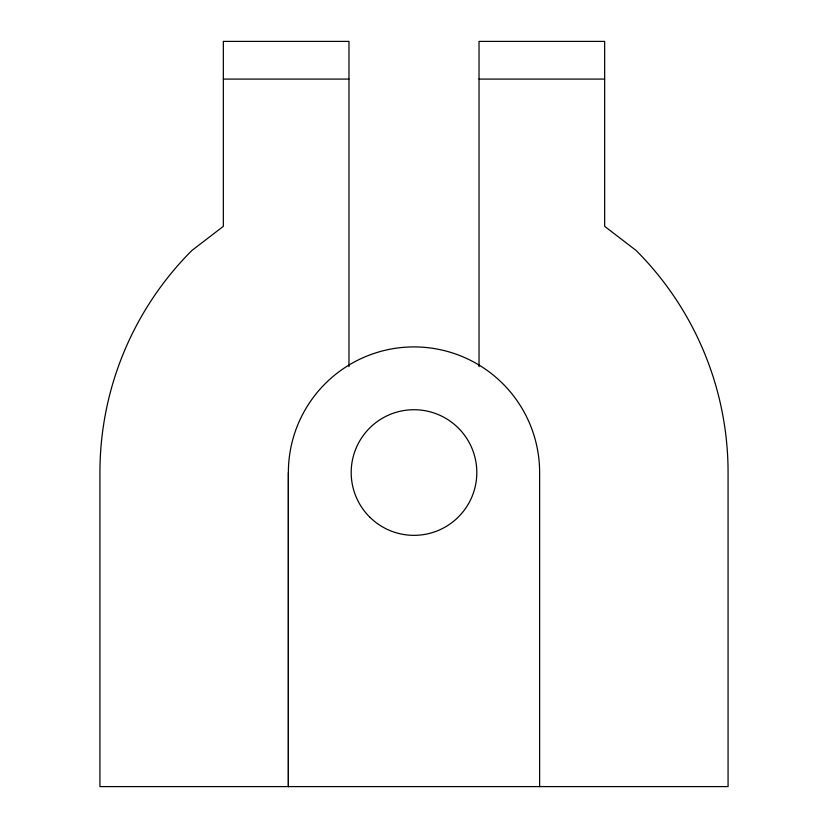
<?xml version="1.0" encoding="UTF-8"?>
<svg xmlns="http://www.w3.org/2000/svg" width="828" height="828" viewBox="0 0 828 828"><rect width="100%" height="100%" fill="white"/><g stroke="black" fill="none" stroke-linecap="round" stroke-linejoin="round"><path stroke-width="1.24" d="M288.372 472.529L288.372 786.6L288.372 472.529A125.628 125.628 0 0 1 414 346.911A125.628 125.628 0 0 1 539.628 472.529L539.628 786.6M223.343 79.084L348.971 79.084M479.029 79.084L604.657 79.084M479.029 366.68L479.029 41.4L604.657 41.4L604.657 226.344L636.08 250.449A314.071 314.071 0 0 1 728.071 472.529L728.071 786.6L99.929 786.6L99.929 472.529A314.071 314.071 0 0 1 191.92 250.449L223.343 226.344L223.343 41.4L348.971 41.4L348.971 366.68M369.588 516.951A62.814 62.814 0 0 0 474.672 488.789A62.814 62.814 0 0 0 397.74 411.858A62.814 62.814 0 0 0 369.588 516.951"/></g></svg>
